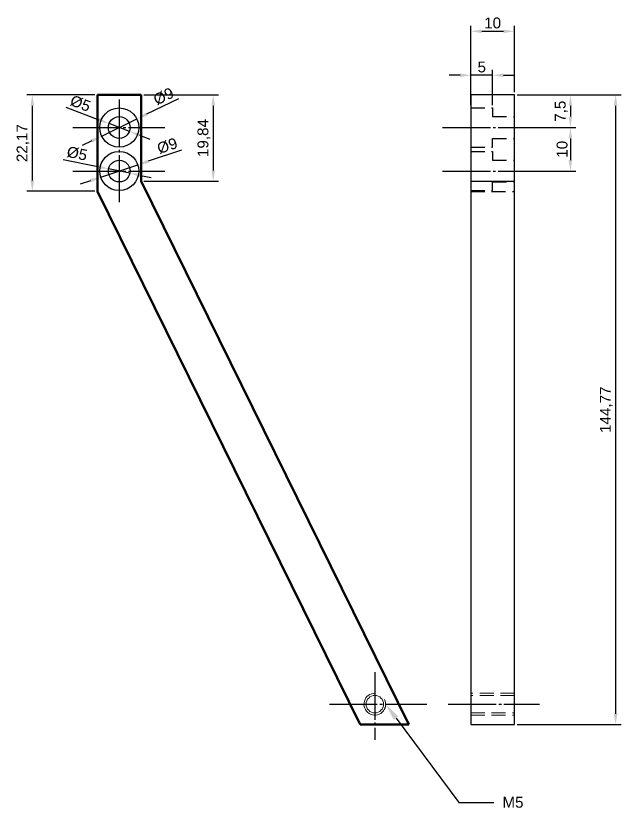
# Model space of a CAD drawing. Header units: millimetres. Extents: x 846 to 1511, y 1762 to 2289.
# Drawn here: x 1371.8 to 1510.9, y 1985 to 2167.8 of the extents above; entities that cross this region are included whole.
import ezdxf
from ezdxf import colors
from ezdxf.entities.mleader import LeaderData, LeaderLine
from ezdxf.math import Vec2, Vec3

# ---------------------------------------------------------------- set-up
doc = ezdxf.new("R2010")
doc.units = ezdxf.units.MM
doc.linetypes.add('CACHE2', pattern=[4.7625, 3.175, -1.5875])
doc.linetypes.add('JIS_08_11', pattern=[12.8, 11, -0.6, 0.6, -0.6])
doc.layers.add('cotation', color=7, linetype='Continuous')
doc.styles.get("Standard").update_dxf_attribs({"font": 'arial.ttf'})
doc.dimstyles.new('ISO-25', dxfattribs={"dimtxt": 2.5, "dimasz": 2.5, "dimexe": 1.25, "dimexo": 0.625, "dimtad": 1, "dimtxsty": 'Standard', "dimcen": 2.5, "dimadec": 0, "dimazin": 0, "dimtfac": 1, "dimtmove": 0, "dimatfit": 3, "dimfxl": 1, "dimarcsym": 0})

# ---------------------------------------------------------------- blocks, each defined once
blk = doc.blocks.new('pieces 3')
at = {"color": 1, "lineweight": 50}
for p, q in [((-952.93, 2193.52), (-952.93, 2215.7)), ((-952.93, 2215.7), (-942.93, 2215.7)), ((-942.93, 2195.85), (-942.93, 2215.7)), ((-942.93, 2195.85), (-881.39, 2070.92)), ((-952.93, 2193.52), (-892.53, 2070.92)), ((-892.53, 2070.92), (-881.39, 2070.92))]:
    blk.add_line(p, q, dxfattribs=at)
at = {"color": 1, "linetype": 'JIS_08_11', "lineweight": 25}
for p, q in [((-947.93, 2214.67), (-947.93, 2191.05)), ((-958.63, 2208.2), (-937.45, 2208.2)), ((-958.63, 2198.2), (-937.45, 2198.2))]:
    blk.add_line(p, q, dxfattribs=at)
blk = doc.blocks.new('*D99')
at = {"color": 0, "lineweight": -2}
for p, q in [((1409.13, 2148.78), (1401.84, 2145.22)), ((1391.51, 2140.18), (1399.59, 2144.12)), ((1389.26, 2139.08), (1387.01, 2137.98))]:
    blk.add_line(p, q, dxfattribs=at)
at = {"color": 0}
for points in [[(1401.66, 2145.59), (1402.02, 2144.84), (1399.59, 2144.12)], [(1389.44, 2138.7), (1389.08, 2139.45), (1391.51, 2140.18)]]:
    blk.add_solid(points, dxfattribs=at)
at = {"layer": 'Defpoints', "color": 0}
for p in [(1399.59, 2144.12), (1391.51, 2140.18)]:
    blk.add_point(p, dxfattribs=at)
at = {"color": 0, "insert": (1405.75, 2149.32), "char_height": 2.5, "attachment_point": 5, "rotation": 26.0088}
blk.add_mtext('%%c9', dxfattribs=at)
blk = doc.blocks.new('*D100')
at = {"color": 0, "lineweight": -2}
for p, q in [((1409.88, 2136.96), (1402.19, 2134.38)), ((1391.28, 2130.72), (1399.82, 2133.58)), ((1388.91, 2129.92), (1386.54, 2129.12))]:
    blk.add_line(p, q, dxfattribs=at)
at = {"color": 0}
for points in [[(1402.05, 2134.77), (1402.32, 2133.98), (1399.82, 2133.58)], [(1389.05, 2129.53), (1388.78, 2130.32), (1391.28, 2130.72)]]:
    blk.add_solid(points, dxfattribs=at)
at = {"layer": 'Defpoints', "color": 0}
for p in [(1399.82, 2133.58), (1391.28, 2130.72)]:
    blk.add_point(p, dxfattribs=at)
at = {"color": 0, "insert": (1406.59, 2137.93), "char_height": 2.5, "attachment_point": 5, "rotation": 18.5624}
blk.add_mtext('%%c9', dxfattribs=at)
blk = doc.blocks.new('*D91')
at = {"color": 0, "lineweight": -2}
for p, q in [((1383.29, 2146.85), (1390.88, 2143.94)), ((1397.88, 2141.25), (1393.22, 2143.04)), ((1400.22, 2140.36), (1402.55, 2139.46))]:
    blk.add_line(p, q, dxfattribs=at)
at = {"color": 0}
for points in [[(1390.73, 2143.55), (1391.03, 2144.33), (1393.22, 2143.04)], [(1400.37, 2140.75), (1400.07, 2139.97), (1397.88, 2141.25)]]:
    blk.add_solid(points, dxfattribs=at)
at = {"layer": 'Defpoints', "color": 0}
for p in [(1393.22, 2143.04), (1397.88, 2141.25)]:
    blk.add_point(p, dxfattribs=at)
at = {"color": 0, "insert": (1386.63, 2147.68), "char_height": 2.5, "attachment_point": 5, "rotation": 339.0233}
blk.add_mtext('%%c5', dxfattribs=at)
blk = doc.blocks.new('*D92')
at = {"color": 0, "lineweight": -2}
for p, q in [((1382.69, 2134.8), (1390.65, 2133.16)), ((1398, 2131.64), (1393.1, 2132.65)), ((1400.45, 2131.14), (1402.9, 2130.63))]:
    blk.add_line(p, q, dxfattribs=at)
at = {"color": 0}
for points in [[(1390.57, 2132.75), (1390.74, 2133.57), (1393.1, 2132.65)], [(1400.53, 2131.55), (1400.36, 2130.73), (1398, 2131.64)]]:
    blk.add_solid(points, dxfattribs=at)
at = {"layer": 'Defpoints', "color": 0}
for p in [(1393.1, 2132.65), (1398, 2131.64)]:
    blk.add_point(p, dxfattribs=at)
at = {"color": 0, "insert": (1385.85, 2136.16), "char_height": 2.5, "attachment_point": 5, "rotation": 348.349}
blk.add_mtext('%%c5', dxfattribs=at)
blk = doc.blocks.new('*D93')
at = {"color": 0, "lineweight": -2}
for p, q in [((1473.88, 2154.16), (1471.38, 2154.16)), ((1476.38, 2147.27), (1476.38, 2155.41)), ((1481.38, 2154.16), (1476.38, 2154.16)), ((1481.38, 2147.27), (1481.38, 2155.41)), ((1483.88, 2154.16), (1486.38, 2154.16))]:
    blk.add_line(p, q, dxfattribs=at)
at = {"color": 0}
for points in [[(1473.88, 2153.75), (1473.88, 2154.58), (1476.38, 2154.16)], [(1483.88, 2154.58), (1483.88, 2153.75), (1481.38, 2154.16)]]:
    blk.add_solid(points, dxfattribs=at)
at = {"layer": 'Defpoints', "color": 0}
for p in [(1476.38, 2154.16), (1476.38, 2146.65), (1481.38, 2146.65)]:
    blk.add_point(p, dxfattribs=at)
at = {"color": 0, "insert": (1478.88, 2156.06), "char_height": 2.5, "attachment_point": 5}
blk.add_mtext('5', dxfattribs=at)
blk = doc.blocks.new('*D94')
at = {"color": 0, "lineweight": -2}
for p, q in [((1476.38, 2150.27), (1476.38, 2165.52)), ((1486.38, 2150.27), (1486.38, 2165.52)), ((1478.88, 2164.27), (1483.88, 2164.27))]:
    blk.add_line(p, q, dxfattribs=at)
at = {"color": 0}
for points in [[(1478.88, 2164.69), (1478.88, 2163.86), (1476.38, 2164.27)], [(1483.88, 2163.86), (1483.88, 2164.69), (1486.38, 2164.27)]]:
    blk.add_solid(points, dxfattribs=at)
at = {"layer": 'Defpoints', "color": 0}
for p in [(1486.38, 2164.27), (1476.38, 2149.65), (1486.38, 2149.65)]:
    blk.add_point(p, dxfattribs=at)
at = {"color": 0, "insert": (1481.38, 2166.18), "char_height": 2.5, "attachment_point": 5}
blk.add_mtext('10', dxfattribs=at)
blk = doc.blocks.new('*D95')
at = {"color": 0, "lineweight": -2}
for p, q in [((1487.01, 2149.65), (1500.51, 2149.65)), ((1499.26, 2147.15), (1499.26, 2144.65)), ((1487.01, 2142.15), (1500.51, 2142.15))]:
    blk.add_line(p, q, dxfattribs=at)
at = {"color": 0}
for points in [[(1499.68, 2147.15), (1498.84, 2147.15), (1499.26, 2149.65)], [(1498.84, 2144.65), (1499.68, 2144.65), (1499.26, 2142.15)]]:
    blk.add_solid(points, dxfattribs=at)
at = {"layer": 'Defpoints', "color": 0}
for p in [(1486.38, 2149.65), (1486.38, 2142.15), (1499.26, 2142.15)]:
    blk.add_point(p, dxfattribs=at)
at = {"color": 0, "insert": (1497.14, 2145.9), "char_height": 2.5, "attachment_point": 5, "rotation": 90}
blk.add_mtext('7,5', dxfattribs=at)
blk = doc.blocks.new('*D96')
at = {"color": 0, "lineweight": -2}
for p, q in [((1487.01, 2142.15), (1500.51, 2142.15)), ((1499.26, 2139.65), (1499.26, 2134.65)), ((1487.01, 2132.15), (1500.51, 2132.15))]:
    blk.add_line(p, q, dxfattribs=at)
at = {"color": 0}
for points in [[(1499.68, 2139.65), (1498.84, 2139.65), (1499.26, 2142.15)], [(1498.84, 2134.65), (1499.68, 2134.65), (1499.26, 2132.15)]]:
    blk.add_solid(points, dxfattribs=at)
at = {"layer": 'Defpoints', "color": 0}
for p in [(1486.38, 2142.15), (1486.38, 2132.15), (1499.26, 2132.15)]:
    blk.add_point(p, dxfattribs=at)
at = {"color": 0, "insert": (1497.36, 2137.15), "char_height": 2.5, "attachment_point": 5, "rotation": 90}
blk.add_mtext('10', dxfattribs=at)
blk = doc.blocks.new('*D97')
at = {"color": 0, "lineweight": -2}
for p, q in [((1389.92, 2149.65), (1374.31, 2149.65)), ((1375.56, 2147.15), (1375.56, 2129.98)), ((1389.92, 2127.48), (1374.31, 2127.48))]:
    blk.add_line(p, q, dxfattribs=at)
at = {"color": 0}
for points in [[(1375.98, 2147.15), (1375.14, 2147.15), (1375.56, 2149.65)], [(1375.14, 2129.98), (1375.98, 2129.98), (1375.56, 2127.48)]]:
    blk.add_solid(points, dxfattribs=at)
at = {"layer": 'Defpoints', "color": 0}
for p in [(1390.55, 2149.65), (1375.56, 2127.48), (1390.55, 2127.48)]:
    blk.add_point(p, dxfattribs=at)
at = {"color": 0, "insert": (1373.43, 2138.56), "char_height": 2.5, "attachment_point": 5, "rotation": 90}
blk.add_mtext('22,17', dxfattribs=at)
blk = doc.blocks.new('*D98')
at = {"color": 0, "lineweight": -2}
for p, q in [((1401.17, 2149.65), (1418.4, 2149.65)), ((1417.15, 2147.15), (1417.15, 2132.3)), ((1401.17, 2129.8), (1418.4, 2129.8))]:
    blk.add_line(p, q, dxfattribs=at)
at = {"color": 0}
for points in [[(1417.57, 2147.15), (1416.74, 2147.15), (1417.15, 2149.65)], [(1416.74, 2132.3), (1417.57, 2132.3), (1417.15, 2129.8)]]:
    blk.add_solid(points, dxfattribs=at)
at = {"layer": 'Defpoints', "color": 0}
for p in [(1400.55, 2149.65), (1400.55, 2129.8), (1417.15, 2129.8)]:
    blk.add_point(p, dxfattribs=at)
at = {"color": 0, "insert": (1415.02, 2139.73), "char_height": 2.5, "attachment_point": 5, "rotation": 90}
blk.add_mtext('19,84', dxfattribs=at)
blk = doc.blocks.new('*D104')
at = {"color": 0, "lineweight": -2}
for p, q in [((1487.01, 2149.65), (1510.91, 2149.65)), ((1509.66, 2147.15), (1509.66, 2007.37)), ((1487.01, 2004.87), (1510.91, 2004.87))]:
    blk.add_line(p, q, dxfattribs=at)
at = {"color": 0}
for points in [[(1510.08, 2147.15), (1509.24, 2147.15), (1509.66, 2149.65)], [(1509.24, 2007.37), (1510.08, 2007.37), (1509.66, 2004.87)]]:
    blk.add_solid(points, dxfattribs=at)
at = {"layer": 'Defpoints', "color": 0}
for p in [(1486.38, 2149.65), (1486.38, 2004.87), (1509.66, 2004.87)]:
    blk.add_point(p, dxfattribs=at)
at = {"color": 0, "insert": (1507.53, 2077.26), "char_height": 2.5, "attachment_point": 5, "rotation": 90}
blk.add_mtext('144,77', dxfattribs=at)

msp = doc.modelspace()

# ---------------------------------------------------------------- linework, layer by layer
at = {"color": 1, "linetype": 'CACHE2', "lineweight": 0}
for p, q in [((1486.385, 2012.059), (1476.385, 2012.059)), ((1486.385, 2011.559), (1476.385, 2011.559)), ((1476.385, 2007.559), (1486.385, 2007.559)), ((1476.385, 2007.059), (1486.385, 2007.059))]:
    msp.add_line(p, q, dxfattribs=at)
at = {"color": 1}
msp.add_lwpolyline([(1476.385, 2004.875), (1486.385, 2004.875), (1486.385, 2149.648), (1485.385, 2149.648), (1476.385, 2149.648)], close=True, dxfattribs=at)
at = {"color": 1, "linetype": 'CACHE2'}
for points in [[(1476.385, 2146.648), (1481.385, 2146.648), (1481.385, 2144.648)], [(1481.385, 2144.648), (1486.385, 2144.648)], [(1476.385, 2137.648), (1481.385, 2137.648), (1481.385, 2139.648)], [(1481.385, 2139.648), (1486.385, 2139.648)], [(1476.385, 2136.648), (1481.385, 2136.648), (1481.385, 2134.648)], [(1481.385, 2134.648), (1486.385, 2134.648)], [(1476.385, 2127.648), (1481.385, 2127.648), (1481.385, 2129.648)], [(1481.385, 2129.648), (1486.385, 2129.648)], [(1476.385, 2127.475), (1486.385, 2127.475)]]:
    msp.add_lwpolyline(points, dxfattribs=at)
at = {"color": 1, "linetype": 'JIS_08_11'}
for points in [[(1469.871, 2142.148), (1493.956, 2142.148)], [(1469.871, 2132.148), (1493.956, 2132.148)], [(1454.3, 2016.921), (1454.3, 2001.327)], [(1443.86, 2009.559), (1466.293, 2009.559)], [(1471.186, 2009.559), (1492.143, 2009.559)]]:
    msp.add_lwpolyline(points, dxfattribs=at)
at = {"color": 1}
msp.add_lwpolyline([(1476.385, 2129.805), (1486.385, 2129.805)], dxfattribs=at)
for centre, radius in [((1395.55, 2142.148), 4.5), ((1395.55, 2142.148), 2.5), ((1395.55, 2132.148), 4.5), ((1395.55, 2132.148), 2.5)]:
    msp.add_circle(centre, radius, dxfattribs=at)
at = {"color": 1, "lineweight": 0}
msp.add_circle((1454.3, 2009.559), 2, dxfattribs=at)
msp.add_arc((1454.3, 2009.559), 2.5, 90, 26.01095, dxfattribs=at)

# ---------------------------------------------------------------- block references
msp.add_blockref('pieces 3', (2343.478, -66.05))

# ---------------------------------------------------------------- dimensions: what is measured, and where the dimension line sits
for p1, p2, distance, picture, middle in [((1476.385, 2149.648), (1486.385, 2149.648), 14.626, '*D94', (1481.385, 2166.176)), ((1481.385, 2146.648), (1476.385, 2146.648), -7.515, '*D93', (1478.885, 2156.06)), ((1390.55, 2149.648), (1390.55, 2127.475), -14.991, '*D97', (1373.431, 2138.562)), ((1400.55, 2149.648), (1400.55, 2129.805), 16.602, '*D98', (1415.025, 2139.726)), ((1486.385, 2149.648), (1486.385, 2142.148), 12.877, '*D95', (1497.139, 2145.898)), ((1486.385, 2149.648), (1486.385, 2004.875), 23.277, '*D104', (1507.534, 2077.262)), ((1486.385, 2142.148), (1486.385, 2132.148), 12.877, '*D96', (1497.36, 2137.148))]:
    dim = msp.add_aligned_dim(p1=p1, p2=p2, distance=distance, dimstyle='ISO-25')
    dim.commit()
    dim.dimension.update_dxf_attribs({"geometry": picture, "text_midpoint": middle})
for p1, p2, picture, middle in [((1391.506, 2140.175), (1399.594, 2144.122), '*D99', (1403.251, 2145.906)), ((1397.884, 2141.253), (1393.216, 2143.043), '*D91', (1387.816, 2145.113)), ((1391.284, 2130.716), (1399.816, 2133.581), '*D100', (1405.999, 2135.657)), ((1397.998, 2131.644), (1393.101, 2132.653), '*D92', (1387.499, 2133.808))]:
    dim = msp.add_diameter_dim_2p(p1=p1, p2=p2, dimstyle='ISO-25')
    dim.commit()
    dim.dimension.update_dxf_attribs({"geometry": picture, "text_midpoint": middle, "dimtype": 163})

# ---------------------------------------------------------------- leaders
at = {"layer": 'cotation', "color": 7, "lineweight": 0}
ml = msp.add_multileader_mtext('Standard', dxfattribs=at)
ml.set_content('M5', color=7)
ml.set_leader_properties()
ml.build(insert=Vec2(0, 0))
ml.multileader.update_dxf_attribs({"text_top_attachment_type": 0, "text_bottom_attachment_type": 0})
ctx = ml.context
ctx.base_point, ctx.char_height, ctx.plane_origin = Vec3(1481.629, 1986.983), 2.5, Vec3(1454.373, 2014.543)
notes = []
notes.append((ctx, [(1, (1, 1, 0), (1473.629, 1986.983), (1, 0), 8, [(0, [(1456.8, 2009.559)], 256, [])])]))
ctx.mtext.insert, ctx.mtext.flow_direction = Vec3(1483.629, 1988.254), 5
for ctx, leaders in notes:
    for number, flags, end, landing, length, lines in leaders:
        leader = LeaderData()
        leader.index, (leader.has_last_leader_line, leader.has_dogleg_vector, leader.attachment_direction) = number, flags
        leader.last_leader_point, leader.dogleg_vector, leader.dogleg_length = Vec3(end), Vec3(landing), length
        for number, points, colour, breaks in lines:
            line = LeaderLine()
            line.index, line.vertices, line.color, line.breaks = number, Vec3.list(points), colors.encode_raw_color(colour), breaks
            leader.lines.append(line)
        ctx.leaders.append(leader)

doc.saveas('drawing.dxf')
